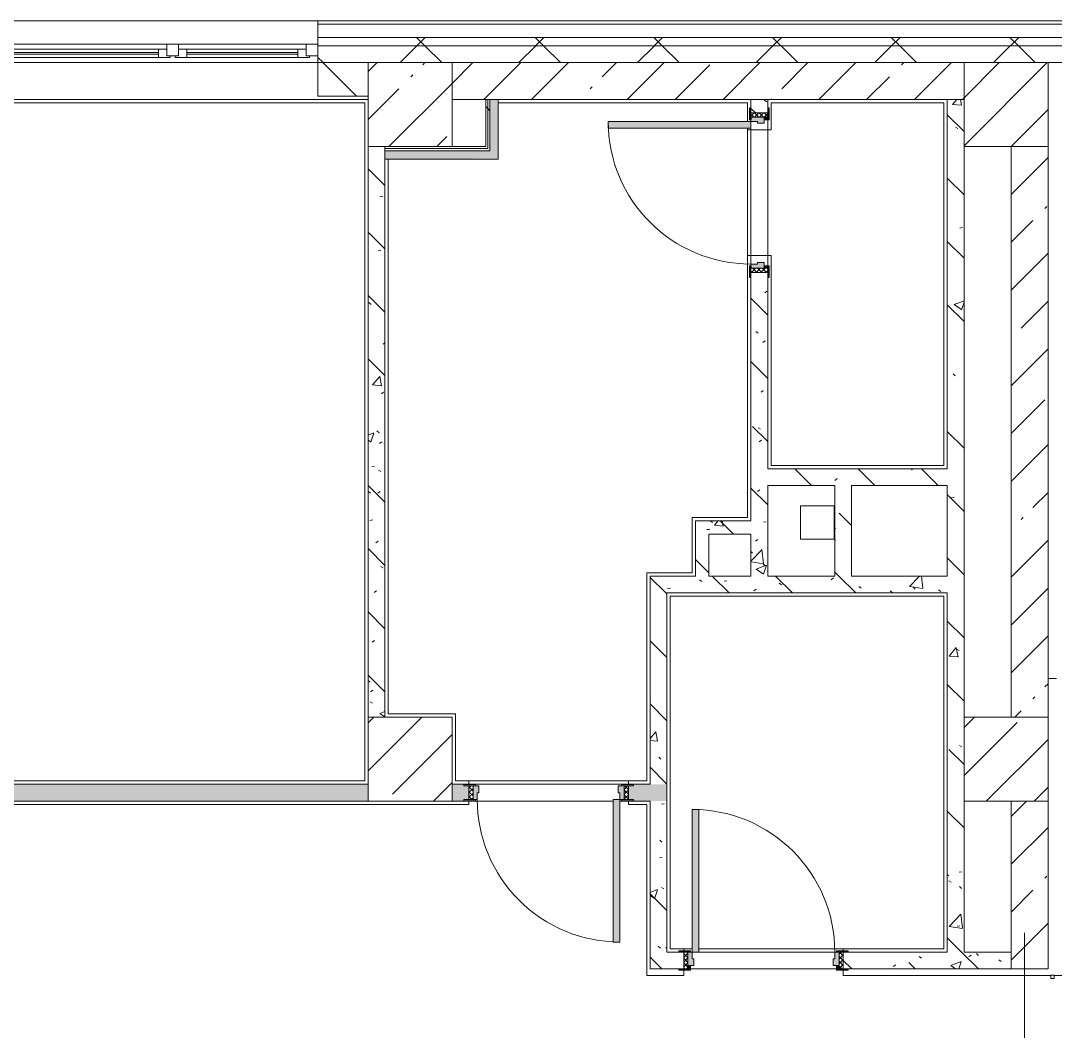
# Model space of a CAD drawing. Header units: millimetres. Extents: x -4196 to 190310, y -8553 to 29000.
# Drawn here: x 137926 to 144090, y 21328 to 27350 of the extents above; entities that cross this region are included whole.
import ezdxf

# ---------------------------------------------------------------- set-up
doc = ezdxf.new("R2010")
doc.units = ezdxf.units.MM
for name, color, linetype, lineweight, true_color in [('A-DOOR-1', 7, 'Continuous', 5, 0xaaaaaa), ('A-DOOR-2', 7, 'Continuous', 5, 0xe2e2e2), ('A-DOOR-FRAM-1', 7, 'Continuous', 5, 0xe2e2e2), ('A-DOOR-FRAM-2', 7, 'Continuous', 5, 0xaaaaaa), ('A-FLOR-1', 7, 'Continuous', 5, 0xaaaaaa), ('I-WALL-1', 7, 'Continuous', 5, 0xe7e7e7), ('I-WALL-5', 7, 'Continuous', 5, 0x787878)]:
    doc.layers.add(name, color=color, linetype=linetype, lineweight=lineweight, true_color=true_color)
for name, color, linetype, lineweight in [('A-GLAZ-1', 7, 'Continuous', 5), ('A-WALL', 7, 'Continuous', 9), ('A-WALL-4', 7, 'Continuous', 5), ('I-WALL-3', 7, 'Continuous', 5), ('S-COLS-2', 7, 'Continuous', 5), ('Оси', 7, 'Continuous', 9)]:
    doc.layers.add(name, color=color, linetype=linetype, lineweight=lineweight)
pattern_1 = [(45, (59346.5, 0), (-285.1231, 285.1231), []), (45, (59631.6, 0), (-285.1231, 285.1231), [504.031, -100.806, 16.764, -84.042])]
pattern_2 = [(135, (1826.41, 114.685), (-14.14214, -14.14214), []), (225, (1826.41, 114.685), (14.14214, -14.14214), [])]
pattern_3 = [(45, (-296.384, 114.685), (-14.1421, 14.1421), []), (135, (-296.384, 114.685), (-14.1421, -14.1421), [])]
pattern_4 = [(135, (59346.5, 0), (-377.1708, -377.1708), [533.4, -88.9, 17.78, -88.9]), (135, (59346.5, 376.94), (-377.1708, -377.1708), []), (50, (59346.5, 0), (637.6445, -55.7866), [66.675, -733.425]), (355, (59346.5, 0), (-123.3494, 668.699), [53.34, -586.74]), (100.451, (59399.6, -4.65), (514.299, 612.908), [56.665, -623.315]), (46.184, (59346.5, 177.8), (948.7764, -147.15), [100.012, -1100.137]), (96.636, (59425.6, 165.5), (830.909, 865.997), [84.998, -934.973]), (351.184, (59346.5, 177.8), (830.918, 865.988), [80.01, -880.11]), (21, (59435.4, 133.35), (530.6506, -357.9283), [66.675, -733.425]), (326, (59435.4, 133.35), (216.308, 644.6585), [53.34, -586.74]), (71.451, (59479.6, 103.5), (746.9596, 286.7243), [56.665, -623.315]), (37.5, (59346.5, 0), (10.81053, 295.9426), [16.764, -562.864, 16.764, -578.866, -588.962]), (37.5, (59346.5, 0), (10.81053, 295.9426), [-1175.258, 16.764, -572.198]), (7.5, (59346.5, 0), (233.8692, 350.6318), [16.764, -322.834, 16.764, -549.529, -224.472]), (7.5, (59346.5, 0), (233.8692, 350.6318), [-905.891, 16.764, -207.708]), (327.5, (59148.24, 0), (474.5678, -20.0513), [16.764, -205.486, 16.764, -676.656, -920.115]), (327.5, (59148.24, 0), (474.5678, -20.0513), [-915.67, 16.764, -903.351]), (317.5, (59059.34, 0), (518.4522, 88.9934), [16.764, -272.161, 16.764, -443.738, -653.415]), (317.5, (59059.34, 0), (518.4522, 88.9934), [-749.427, 16.764, -636.651])]
pattern_5 = [(45, (59346.5, 0), (-353.5534, 353.5534), []), (135, (59346.5, 0), (-353.5534, -353.5534), [])]
pattern_6 = [(45, (59346.5, 0), (-530.33, 530.33), []), (135, (59346.5, 0), (-530.33, -530.33), [])]

# ---------------------------------------------------------------- blocks, each defined once
blk = doc.blocks.new('BSC_Колонна _Прямоугольная - 500х500-23287078-1_6_1_птичка')
at = {"layer": 'S-COLS-2'}
h = blk.add_hatch(dxfattribs=at)
h.set_pattern_fill('FP_118', color=256, style=0, pattern_type=2)
h.set_pattern_definition([(45, (-84450, -22950), (-285.1231, 285.1231), []), (45, (-84164.88, -22950), (-285.1231, 285.1231), [504.031, -100.806, 16.764, -84.042])])
h.paths.add_polyline_path([(8.5, -250), (250, -250), (250, 250), (-250, 250), (-250, -250)])
for p, q in [((250, 250), (-250, 250)), ((-250, 250), (-250, -250)), ((250, -250), (250, 250)), ((-250, -250), (250, -250))]:
    blk.add_line(p, q, dxfattribs=at)
blk = doc.blocks.new('110_Дверь_СКБ_1Ст_Внутренняя1 - Д-9_ ДОО_Дв_950x2100h_Цеха_ ПУИ_ Помещение персонала_ Моечные_ Тамбур-18976848-1_6_1_птичка')
at = {"layer": 'A-DOOR-1'}
h = blk.add_hatch(dxfattribs=at)
h.set_pattern_fill('FP_134', color=256, style=0, pattern_type=2)
h.set_pattern_definition(pattern_2)
h.paths.add_polyline_path([(462.5, 40), (462.5, -40), (487.5, -40), (487.5, 40)])
at = {"layer": 'A-DOOR-2'}
h = blk.add_hatch(color=256, dxfattribs=at)
h.paths.add_polyline_path([(517.5, 48), (447.5, 48), (462.5, 40), (517.5, 41.1)])
h.paths.add_polyline_path([(-437.5, 48), (-492.5, 48), (-492.5, 40), (-437.5, 40), (-422.5, 48)])
h = blk.add_hatch(color=256, dxfattribs=at)
h.paths.add_polyline_path([(437.5, 40), (437.5, 0), (427.5, 0), (427.5, -40), (462.5, -40), (462.5, 40), (447.5, 40)])
h.paths.add_polyline_path([(-422.5, 40), (-437.5, 40), (-437.5, -40), (-402.5, -40), (-402.5, 0), (-412.5, 0), (-412.5, 40)])
h = blk.add_hatch(color=256, dxfattribs=at)
h.paths.add_polyline_path([(462.5, -40), (447.5, -48), (517.5, -48), (512.3, -40), (487.5, -40)])
h.paths.add_polyline_path([(-437.5, -40), (-492.5, -40), (-492.5, -48), (-422.5, -48)])
at = {"layer": 'A-DOOR-FRAM-1'}
blk.add_hatch(color=256, dxfattribs=at).paths.add_polyline_path([(-412.5, 890), (-412.5, 40), (-372.5, 40), (-372.5, 890)])
at = {"layer": 'A-DOOR-FRAM-2'}
h = blk.add_hatch(dxfattribs=at)
h.set_pattern_fill('FP_135', color=256, style=0, pattern_type=2)
h.set_pattern_definition(pattern_3)
h.paths.add_polyline_path([(-462.5, 40), (-462.5, -40), (-437.5, -40), (-437.5, 40)])
at = {"layer": 'A-DOOR-1'}
for p, q in [((-412.5, 890), (-412.5, 40)), ((-372.5, 890), (-412.5, 890)), ((-372.5, 40), (-372.5, 890)), ((-422.5, 48), (-492.5, 48)), ((-492.5, 48), (-492.5, 40)), ((-492.5, 40), (-437.5, 40)), ((-437.5, 40), (-422.5, 40)), ((-422.5, 40), (-422.5, 48)), ((-412.5, 40), (-372.5, 40)), ((517.5, 48), (447.5, 48)), ((447.5, 48), (447.5, 40)), ((447.5, 40), (462.5, 40)), ((462.5, 40), (517.5, 40)), ((517.5, 40), (517.5, 48)), ((-492.5, -40), (-492.5, -48)), ((-437.5, -40), (-492.5, -40)), ((-492.5, -48), (-422.5, -48)), ((-422.5, -40), (-437.5, -40)), ((-422.5, -48), (-422.5, -40)), ((462.5, -40), (447.5, -40)), ((447.5, -40), (447.5, -48)), ((447.5, -48), (517.5, -48)), ((517.5, -40), (462.5, -40)), ((517.5, -48), (517.5, -40))]:
    blk.add_line(p, q, dxfattribs=at)
blk.add_arc((-412.5, 40), 850, 360, 90, dxfattribs=at)
at = {"layer": 'A-DOOR-FRAM-2'}
for p, q in [((-437.5, 40), (-462.5, 40)), ((-462.5, 40), (-462.5, -40)), ((-412.5, 40), (-437.5, 40)), ((-437.5, 40), (-437.5, -40)), ((-437.5, -40), (-437.5, 40)), ((-412.5, 0), (-412.5, 40)), ((-402.5, 0), (-412.5, 0)), ((-402.5, -40), (-402.5, 0)), ((437.5, 0), (427.5, 0)), ((427.5, 0), (427.5, -40)), ((437.5, 40), (437.5, 0)), ((462.5, 40), (437.5, 40)), ((462.5, -40), (462.5, 40)), ((487.5, 40), (462.5, 40)), ((462.5, 40), (462.5, -40)), ((487.5, -40), (487.5, 40)), ((-462.5, -40), (-437.5, -40)), ((-437.5, -40), (-402.5, -40)), ((427.5, -40), (462.5, -40)), ((462.5, -40), (487.5, -40))]:
    blk.add_line(p, q, dxfattribs=at)
blk = doc.blocks.new('110_Дверь_СКБ_1Ст_Внутренняя1 - Д-7_п__950x2100h_Туалет-32105350-1_6_1_птичка')
at = {"layer": 'A-DOOR-1'}
h = blk.add_hatch(dxfattribs=at)
h.set_pattern_fill('FP_134', color=256, style=0, pattern_type=2)
h.set_pattern_definition(pattern_2)
h.paths.add_polyline_path([(487.5, -50), (487.5, 50), (462.5, 50), (463.3, -50)])
at = {"layer": 'A-DOOR-2'}
h = blk.add_hatch(color=256, dxfattribs=at)
h.paths.add_polyline_path([(437.5, -30), (462.5, -30), (462.5, 50), (437.5, 50), (437.5, 10), (427.5, 10), (427.5, -30)])
h.paths.add_polyline_path([(-437.5, -30), (-402.5, -30), (-402.5, 10), (-412.5, 10), (-412.5, 50), (-437.5, 50)])
at = {"layer": 'A-DOOR-FRAM-1'}
for points in [[(-372.5, 50), (-372.5, 900), (-412.5, 900), (-412.5, 50), (-393, 50)], [(-437.5, 50), (-422.5, 50), (-422.5, 58), (-492.5, 58), (-492.5, 50), (-462.5, 50)], [(517.5, 50), (517.5, 58), (447.5, 58), (447.5, 50), (492.2, 50)], [(-492.5, -58), (-422.5, -58), (-422.5, -50), (-492.5, -50)], [(-437.5, -50), (-422.5, -50), (-422.5, -30), (-437.5, -30)], [(462.5, -50), (462.5, -30), (447.5, -30), (447.5, -50)], [(468.2, -58), (517.5, -58), (517.5, -50), (447.5, -50), (447.5, -58)]]:
    blk.add_hatch(color=256, dxfattribs=at).paths.add_polyline_path(points)
at = {"layer": 'A-DOOR-FRAM-2'}
h = blk.add_hatch(dxfattribs=at)
h.set_pattern_fill('FP_135', color=256, style=0, pattern_type=2)
h.set_pattern_definition(pattern_3)
h.paths.add_polyline_path([(-437.5, -50), (-437.5, 50), (-462.5, 50), (-462.5, -50)])
at = {"layer": 'A-DOOR-1'}
for p, q in [((-412.5, 900), (-412.5, 50)), ((-372.5, 900), (-412.5, 900)), ((-372.5, 50), (-372.5, 900)), ((-412.5, 50), (-372.5, 50))]:
    blk.add_line(p, q, dxfattribs=at)
blk.add_arc((-412.5, 50), 850, 360, 90, dxfattribs=at)
at = {"layer": 'A-DOOR-FRAM-2'}
for p, q in [((-422.5, 58), (-492.5, 58)), ((-492.5, 58), (-492.5, 50)), ((-492.5, 50), (-422.5, 50)), ((-437.5, 50), (-462.5, 50)), ((-462.5, 50), (-462.5, -50)), ((-412.5, 50), (-437.5, 50)), ((-437.5, 50), (-437.5, -30)), ((-437.5, -50), (-437.5, 50)), ((-422.5, 50), (-437.5, 50)), ((-437.5, 50), (-437.5, 49)), ((-437.5, 49), (-422.5, 49)), ((-422.5, 50), (-422.5, 58)), ((-422.5, 49), (-422.5, 50)), ((-412.5, 10), (-412.5, 50)), ((-402.5, 10), (-412.5, 10)), ((-402.5, -30), (-402.5, 10)), ((437.5, 10), (427.5, 10)), ((427.5, 10), (427.5, -30)), ((437.5, 50), (437.5, 10)), ((462.5, 50), (437.5, 50)), ((517.5, 58), (447.5, 58)), ((447.5, 58), (447.5, 50)), ((462.5, 50), (447.5, 50)), ((447.5, 50), (447.5, 49)), ((447.5, 50), (517.5, 50)), ((447.5, 49), (462.5, 49)), ((462.5, -30), (462.5, 50)), ((487.5, 50), (462.5, 50)), ((462.5, 50), (462.5, -50)), ((462.5, 49), (462.5, 50)), ((487.5, -50), (487.5, 50)), ((517.5, 50), (517.5, 58)), ((-422.5, -50), (-492.5, -50)), ((-492.5, -50), (-492.5, -58)), ((-492.5, -58), (-422.5, -58)), ((-462.5, -50), (-437.5, -50)), ((-437.5, -30), (-402.5, -30)), ((-422.5, -30), (-437.5, -30)), ((-437.5, -30), (-437.5, -50)), ((-437.5, -50), (-422.5, -50)), ((-422.5, -50), (-422.5, -30)), ((-422.5, -58), (-422.5, -50)), ((427.5, -30), (462.5, -30)), ((462.5, -30), (447.5, -30)), ((447.5, -30), (447.5, -50)), ((447.5, -50), (462.5, -50)), ((517.5, -50), (447.5, -50)), ((447.5, -50), (447.5, -58)), ((447.5, -58), (517.5, -58)), ((462.5, -50), (462.5, -30)), ((462.5, -50), (487.5, -50)), ((517.5, -58), (517.5, -50))]:
    blk.add_line(p, q, dxfattribs=at)
blk = doc.blocks.new('110_Дверь_СКБ_1Ст_Внутренняя1 - Д-7_л__950x2100h_Туалет-32089464-1_6_1_птичка')
at = {"layer": 'A-DOOR-1'}
h = blk.add_hatch(dxfattribs=at)
h.set_pattern_fill('FP_134', color=256, style=0, pattern_type=2)
h.set_pattern_definition(pattern_2)
h.paths.add_polyline_path([(462.5, -50), (487.5, -50), (487.5, 50), (462.5, 50)])
at = {"layer": 'A-DOOR-2'}
h = blk.add_hatch(color=256, dxfattribs=at)
h.paths.add_polyline_path([(-437.5, -30), (-402.5, -30), (-402.5, 10), (-412.5, 10), (-412.5, 50), (-437.5, 50)])
h.paths.add_polyline_path([(427.5, 10), (427.5, -30), (462.5, -30), (462.5, 50), (437.5, 50), (437.5, 10)])
at = {"layer": 'A-DOOR-FRAM-1'}
for points in [[(397.5, 50), (437.5, 50), (437.5, 900), (397.5, 900), (397.5, 70)], [(-492.5, 50), (-422.5, 50), (-422.5, 58), (-492.5, 58)], [(447.5, 50), (517.5, 50), (517.5, 58), (447.5, 58)], [(-492.5, -58), (-422.5, -58), (-422.5, -50), (-492.5, -50)], [(-437.5, -50), (-422.5, -50), (-422.5, -30), (-437.5, -30)], [(447.5, -50), (462.5, -50), (462.5, -30), (447.5, -30)], [(447.5, -58), (517.5, -58), (517.5, -50), (447.5, -50)]]:
    blk.add_hatch(color=256, dxfattribs=at).paths.add_polyline_path(points)
at = {"layer": 'A-DOOR-FRAM-2'}
h = blk.add_hatch(dxfattribs=at)
h.set_pattern_fill('FP_135', color=256, style=0, pattern_type=2)
h.set_pattern_definition(pattern_3)
h.paths.add_polyline_path([(-462.5, -50), (-437.5, -50), (-437.5, 50), (-462.5, 50)])
at = {"layer": 'A-DOOR-1'}
for p, q in [((437.5, 900), (397.5, 900)), ((397.5, 900), (397.5, 50)), ((437.5, 50), (437.5, 900)), ((397.5, 50), (437.5, 50))]:
    blk.add_line(p, q, dxfattribs=at)
blk.add_arc((437.5, 50), 850, 90, 180, dxfattribs=at)
at = {"layer": 'A-DOOR-FRAM-2'}
for p, q in [((-422.5, 58), (-492.5, 58)), ((-492.5, 58), (-492.5, 50)), ((-492.5, 50), (-422.5, 50)), ((-437.5, 50), (-462.5, 50)), ((-462.5, 50), (-462.5, -50)), ((-412.5, 50), (-437.5, 50)), ((-437.5, 50), (-437.5, -30)), ((-437.5, -50), (-437.5, 50)), ((-422.5, 50), (-437.5, 50)), ((-437.5, 50), (-437.5, 49)), ((-437.5, 49), (-422.5, 49)), ((-422.5, 50), (-422.5, 58)), ((-422.5, 49), (-422.5, 50)), ((-412.5, 10), (-412.5, 50)), ((-402.5, 10), (-412.5, 10)), ((-402.5, -30), (-402.5, 10)), ((437.5, 10), (427.5, 10)), ((427.5, 10), (427.5, -30)), ((437.5, 50), (437.5, 10)), ((462.5, 50), (437.5, 50)), ((517.5, 58), (447.5, 58)), ((447.5, 58), (447.5, 50)), ((462.5, 50), (447.5, 50)), ((447.5, 50), (447.5, 49)), ((447.5, 50), (517.5, 50)), ((447.5, 49), (462.5, 49)), ((462.5, -30), (462.5, 50)), ((487.5, 50), (462.5, 50)), ((462.5, 50), (462.5, -50)), ((462.5, 49), (462.5, 50)), ((487.5, -50), (487.5, 50)), ((517.5, 50), (517.5, 58)), ((-422.5, -50), (-492.5, -50)), ((-492.5, -50), (-492.5, -58)), ((-492.5, -58), (-422.5, -58)), ((-462.5, -50), (-437.5, -50)), ((-437.5, -30), (-402.5, -30)), ((-422.5, -30), (-437.5, -30)), ((-437.5, -30), (-437.5, -50)), ((-437.5, -50), (-422.5, -50)), ((-422.5, -50), (-422.5, -30)), ((-422.5, -58), (-422.5, -50)), ((427.5, -30), (462.5, -30)), ((462.5, -30), (447.5, -30)), ((447.5, -30), (447.5, -50)), ((447.5, -50), (462.5, -50)), ((517.5, -50), (447.5, -50)), ((447.5, -50), (447.5, -58)), ((447.5, -58), (517.5, -58)), ((462.5, -50), (462.5, -30)), ((462.5, -50), (487.5, -50)), ((517.5, -58), (517.5, -50))]:
    blk.add_line(p, q, dxfattribs=at)
blk = doc.blocks.new('120_Окно_СКБ_2Ст - 120_Окно_СКБ_2Ст 3100х2500 _мал_створка слева_ 2-19089248-1_6_1_птичка')
at = {"layer": 'A-GLAZ-1'}
for p, q in [((-1550, -75), (-1550, -5)), ((-1550, -5), (-1480, -5)), ((1550, -5), (-1550, -5)), ((-1480, -5), (-1480, -75)), ((650, -35), (-1480, -35)), ((-1480, -35), (-1480, -75)), ((-1430, -85), (-1430, -35)), ((-1430, -55), (600, -55)), ((600, -85), (600, -35)), ((650, -75), (650, -5)), ((650, -5), (720, -5)), ((650, -75), (650, -35)), ((720, -5), (720, -75)), ((1480, -35), (720, -35)), ((720, -35), (720, -75)), ((770, -85), (770, -35)), ((770, -55), (1430, -55)), ((1430, -85), (1430, -35)), ((1480, -75), (1480, -5)), ((1480, -5), (1550, -5)), ((1480, -75), (1480, -35)), ((1550, -5), (1550, -75)), ((-1480, -75), (-1550, -75)), ((-1550, -75), (-1500, -75)), ((-1480, -75), (-1500, -75)), ((-1500, -75), (-1500, -85)), ((-1500, -85), (670, -85)), ((670, -85), (-1500, -85)), ((600, -65), (-1430, -65)), ((720, -75), (650, -75)), ((670, -75), (650, -75)), ((670, -75), (700, -75)), ((670, -85), (670, -75)), ((720, -75), (700, -75)), ((700, -75), (700, -85)), ((700, -85), (1500, -85)), ((1500, -85), (700, -85)), ((1430, -65), (770, -65)), ((1550, -75), (1480, -75)), ((1500, -75), (1480, -75)), ((1500, -75), (1550, -75)), ((1500, -85), (1500, -75))]:
    blk.add_line(p, q, dxfattribs=at)
blk = doc.blocks.new('BSC_Колонна _Прямоугольная - 500х500-V147-1_6_1_птичка')
at = {"layer": 'S-COLS-2'}
h = blk.add_hatch(dxfattribs=at)
h.set_pattern_fill('FP_189', color=256, style=0, pattern_type=2)
h.set_pattern_definition([(45, (-80900, -22950), (-285.1231, 285.1231), []), (45, (-80614.88, -22950), (-285.1231, 285.1231), [504.031, -100.806, 16.764, -84.042])])
h.paths.add_polyline_path([(202.8, -250), (250, -250), (250, 250), (-250, 250), (-250, -250), (-26, -250)])
for p, q in [((250, 250), (-250, 250)), ((-250, 250), (-250, -250)), ((250, -250), (250, 250)), ((-250, -250), (250, -250))]:
    blk.add_line(p, q, dxfattribs=at)

msp = doc.modelspace()

# ---------------------------------------------------------------- hatches: boundary and pattern name
at = {"layer": 'A-WALL-4'}
h = msp.add_hatch(dxfattribs=at)
h.set_pattern_fill('FP_116', color=256, style=0, pattern_type=2)
h.set_pattern_definition(pattern_5)
h.paths.add_polyline_path([(142771.6, 27200), (144316.5, 27200), (144316.5, 27250), (139696.5, 27250), (139696.5, 27200), (142571.6, 27200)])
h.paths.add_polyline_path([(130156.5, 27200), (130156.5, 27250), (127556.5, 27250), (127556.5, 27200), (129656.5, 27200)])
h.paths.add_polyline_path([(126106.5, 27200), (126456.5, 27200), (126456.5, 27250), (125506.5, 27250), (125506.5, 27200)])
h.paths.add_polyline_path([(132256.5, 27200), (133596.5, 27200), (133596.5, 27250), (132256.5, 27250), (132256.5, 27210)])
h.paths.add_polyline_path([(136596.5, 27200), (136596.5, 27250), (135696.5, 27250), (135696.5, 27200), (136096.5, 27200)])
h.paths.add_polyline_path([(117051.5, 27200), (117051.5, 27250), (116206.5, 27250), (116206.5, 27200)])
h.paths.add_polyline_path([(119638.6, 27200), (120406.5, 27200), (120406.5, 27250), (119351.5, 27250), (119351.5, 27200)])
h.paths.add_polyline_path([(113206.5, 27200), (114106.5, 27200), (114106.5, 27250), (113206.5, 27250), (113206.5, 27210)])
h.paths.add_polyline_path([(108106.5, 27200), (108106.5, 27250), (107006.5, 27250), (107006.5, 27200), (107506.5, 27200)])
h.paths.add_polyline_path([(111106.5, 27200), (111106.5, 27250), (110206.5, 27250), (110206.5, 27200)])
h.paths.add_polyline_path([(103906.5, 27200), (103906.5, 27250), (101506.5, 27250), (101506.5, 27200), (102908, 27200)])
h = msp.add_hatch(dxfattribs=at)
h.set_pattern_fill('FP_116', color=256, style=0, pattern_type=2)
h.set_pattern_definition(pattern_5)
h.paths.add_polyline_path([(102106.5, 27100), (103906.5, 27100), (103906.5, 27200), (101506.5, 27200), (101506.5, 27100)])
h.paths.add_polyline_path([(120106.5, 27100), (120406.5, 27100), (120406.5, 27200), (119351.5, 27200), (119351.5, 27100), (119638.6, 27100)])
h.paths.add_polyline_path([(143446.5, 27100), (144316.5, 27100), (144311.9, 27200), (139696.5, 27198.1), (139696.5, 27100), (142771.6, 27100)])
h.paths.add_polyline_path([(110746.5, 27100), (111106.5, 27100), (111106.5, 27200), (110206.5, 27200), (110206.5, 27100)])
h.paths.add_polyline_path([(113206.5, 27100), (114106.5, 27100), (114106.5, 27200), (113206.5, 27200), (113206.5, 27140)])
h.paths.add_polyline_path([(107206.5, 27100), (108106.5, 27100), (108106.5, 27200), (107006.5, 27200), (107006.5, 27100)])
h.paths.add_polyline_path([(126456.5, 27100), (126456.5, 27102), (126424.5, 27102), (126424.5, 27110), (126456.5, 27110), (126456.5, 27200), (125506.5, 27200), (125506.5, 27100), (126424.5, 27100)])
h.paths.add_polyline_path([(117051.5, 27100), (117051.5, 27200), (116206.5, 27200), (116206.5, 27100), (116696.5, 27100)])
h.paths.add_polyline_path([(136096.5, 27100), (136596.5, 27100), (136596.5, 27200), (135696.5, 27200), (135696.5, 27100)])
h.paths.add_polyline_path([(127588.5, 27100), (130156.5, 27100), (130156.5, 27200), (127556.5, 27200), (127556.5, 27110), (127588.5, 27110), (127588.5, 27102), (127556.5, 27100)])
h.paths.add_polyline_path([(132886.5, 27100), (133596.5, 27100), (133596.5, 27200), (132256.5, 27200), (132256.5, 27100)])
h = msp.add_hatch(dxfattribs=at)
h.set_pattern_fill('FP_98', color=256, style=0, pattern_type=2)
h.set_pattern_definition([(135, (59346.5, 0), (-176.7767, -176.7767), [])])
h.paths.add_polyline_path([(116696.5, 26900), (117051.5, 26900), (117051.5, 27100), (116206.5, 27100), (116206.5, 26900)])
h.paths.add_polyline_path([(102106.5, 26900), (103906.5, 26900), (103906.5, 27100), (102106.5, 27100), (102106.5, 27061.4)])
h.paths.add_polyline_path([(110343.8, 26900), (111106.5, 26900), (111106.5, 27100), (110206.5, 27100), (110206.5, 26900)])
h.paths.add_polyline_path([(113206.5, 26900), (113506.5, 26900), (113506.5, 27100), (113206.5, 27100), (113206.5, 26969.4)])
h.paths.add_polyline_path([(139996.5, 26900), (139996.5, 27100), (139696.5, 27100), (139696.5, 26900)])
h.paths.add_polyline_path([(120106.5, 26900), (120406.5, 26900), (120406.5, 27100), (120106.5, 27100), (120106.5, 26953.9)])
h.paths.add_polyline_path([(136096.5, 26900), (136096.5, 27100), (135696.5, 27100), (135696.5, 26900), (135774.7, 26900)])
h.paths.add_polyline_path([(126406.5, 26900), (126406.5, 27100), (126106.5, 27100), (126106.5, 26900)])
h.paths.add_polyline_path([(119351.5, 26900), (119506.5, 26900), (119506.5, 27100), (119351.5, 27100), (119351.5, 26936.5)])
h.paths.add_polyline_path([(127552.5, 26900), (129656.5, 26900), (129656.5, 27100), (127552.5, 27100), (127552.5, 27091.3)])
h.paths.add_polyline_path([(133596.5, 26900), (133596.5, 27100), (133386.5, 27100), (133386.5, 26900)])
h.paths.add_polyline_path([(132886.5, 26900), (132886.5, 27100), (132256.5, 27100), (132256.5, 26900)])
h.paths.add_polyline_path([(107006.5, 26900), (107506.5, 26900), (107506.5, 27100), (107006.5, 27100), (107006.5, 27079.6)])
at = {"layer": 'I-WALL-1'}
for points in [[(140721.5, 26575), (140771.5, 26575), (140766.5, 26880), (140721.5, 26880), (140721.5, 26587.5)], [(140116.5, 26525), (140771.5, 26530), (140766.5, 26575), (140096.5, 26575), (140096.5, 26525)]]:
    msp.add_hatch(color=256, dxfattribs=at).paths.add_polyline_path(points)
at = {"layer": 'I-WALL-3'}
h = msp.add_hatch(dxfattribs=at)
h.set_pattern_fill('FP_97', color=256, style=0, pattern_type=2)
h.set_pattern_definition(pattern_1)
h.paths.add_polyline_path([(142376.5, 26880), (143546.5, 26880), (143546.5, 27100), (140496.5, 27100), (140496.5, 26880), (142276.5, 26880)])
h = msp.add_hatch(dxfattribs=at)
h.set_pattern_fill('FP_208', color=256, style=0, pattern_type=2)
h.set_pattern_definition(pattern_6)
h.paths.add_polyline_path([(140709, 26600), (140709, 26880), (140696.5, 26880), (140696.5, 26600)])
h = msp.add_hatch(dxfattribs=at)
h.set_pattern_fill('FP_208', color=256, style=0, pattern_type=2)
h.set_pattern_definition(pattern_6)
h.paths.add_polyline_path([(140709, 26587.5), (140721.5, 26587.5), (140721.5, 26880), (140709, 26880), (140709, 26600)])
h = msp.add_hatch(dxfattribs=at)
h.set_pattern_fill('FP_97', color=256, style=0, pattern_type=2)
h.set_pattern_definition(pattern_1)
h.paths.add_polyline_path([(143826.5, 23200), (144046.5, 23200), (144046.5, 26600), (143826.5, 26600), (143826.5, 23430)])
h = msp.add_hatch(dxfattribs=at)
h.set_pattern_fill('FP_97', color=256, style=0, pattern_type=2)
h.set_pattern_definition(pattern_1)
h.paths.add_polyline_path([(143826.5, 21700), (144046.5, 21700), (144046.5, 22700), (143826.5, 22700), (143826.5, 21800)])
at = {"layer": 'I-WALL-5'}
h = msp.add_hatch(dxfattribs=at)
h.set_pattern_fill('FP_127', color=256, style=0, pattern_type=2)
h.set_pattern_definition(pattern_4)
h.paths.add_polyline_path([(142276.5, 23940), (142376.5, 23940), (142376.5, 25850), (142276.5, 25850), (142276.5, 24040)])
h.paths.add_polyline_path([(142276.5, 26800), (142376.5, 26800), (142376.5, 26880), (142276.5, 26880), (142276.5, 26830)])
h = msp.add_hatch(dxfattribs=at)
h.set_pattern_fill('FP_127', color=256, style=0, pattern_type=2)
h.set_pattern_definition(pattern_4)
h.paths.add_polyline_path([(143546.5, 21800), (143546.5, 26880), (143446.5, 26880), (143446.5, 21800)])
h = msp.add_hatch(dxfattribs=at)
h.set_pattern_fill('FP_127', color=256, style=0, pattern_type=2)
h.set_pattern_definition(pattern_4)
h.paths.add_polyline_path([(139996.5, 23200), (140096.5, 23200), (140096.5, 26600), (139996.5, 26600), (139996.5, 24625.5)])
h = msp.add_hatch(dxfattribs=at)
h.set_pattern_fill('FP_127', color=256, style=0, pattern_type=2)
h.set_pattern_definition(pattern_4)
h.paths.add_polyline_path([(142771.6, 24580), (143446.5, 24580), (143446.5, 24680), (142376.5, 24680), (142376.5, 24580), (142738, 24580)])
h = msp.add_hatch(dxfattribs=at)
h.set_pattern_fill('FP_127', color=256, style=0, pattern_type=2)
h.set_pattern_definition(pattern_4)
h.paths.add_polyline_path([(142876.5, 24040), (142875.5, 24580), (142776.5, 24580), (142776.5, 24040), (142875.5, 24040)])
h = msp.add_hatch(dxfattribs=at)
h.set_pattern_fill('FP_127', color=256, style=0, pattern_type=2)
h.set_pattern_definition(pattern_4)
h.paths.add_polyline_path([(141946.5, 24040), (142026.5, 24040), (142026.5, 24370), (141946.5, 24370), (141946.5, 24040.1)])
h = msp.add_hatch(dxfattribs=at)
h.set_pattern_fill('FP_127', color=256, style=0, pattern_type=2)
h.set_pattern_definition(pattern_4)
h.paths.add_polyline_path([(142256.5, 24290), (142276.5, 24290), (142276.5, 24370), (142026.5, 24370), (142026.5, 24290)])
h = msp.add_hatch(dxfattribs=at)
h.set_pattern_fill('FP_127', color=256, style=0, pattern_type=2)
h.set_pattern_definition(pattern_4)
h.paths.add_polyline_path([(141796.5, 23940), (142276.5, 23940), (142272.3, 24040), (141676.5, 24040), (141676.5, 23940), (141776.5, 23940)])
h = msp.add_hatch(dxfattribs=at)
h.set_pattern_fill('FP_127', color=256, style=0, pattern_type=2)
h.set_pattern_definition(pattern_4)
h.paths.add_polyline_path([(143178.3, 23940), (143446.5, 23940), (143446.5, 24040), (142376.5, 24040), (142376.5, 23940), (143055.4, 23940)])
h = msp.add_hatch(dxfattribs=at)
h.set_pattern_fill('FP_127', color=256, style=0, pattern_type=2)
h.set_pattern_definition(pattern_4)
h.paths.add_polyline_path([(141776.5, 22800), (141776.5, 23940), (141676.5, 23940), (141676.5, 22800)])
h = msp.add_hatch(dxfattribs=at)
h.set_pattern_fill('FP_127', color=256, style=0, pattern_type=2)
h.set_pattern_definition(pattern_4)
h.paths.add_polyline_path([(136596.5, 22700), (136696.5, 22700), (136696.5, 22800), (136596.5, 22800), (136596.5, 22709.1)])
h.paths.add_polyline_path([(135515.3, 22700), (136096.5, 22700), (136096.5, 22800), (135091.3, 22800), (135091.3, 22700), (135476.5, 22700)])
h.paths.add_polyline_path([(138046.3, 22700), (139996.5, 22700), (139996.5, 22800), (137796.5, 22800), (137796.5, 22700), (137826.5, 22700)])
h.paths.add_polyline_path([(141546.5, 22700), (141776.5, 22700), (141776.5, 22800), (141576.5, 22798), (141576.5, 22790), (141546.5, 22790), (141546.5, 22710), (141576.5, 22710), (141576.5, 22702), (141546.5, 22702)])
h.paths.add_polyline_path([(140575.7, 22700), (140566.5, 22702), (140566.5, 22710), (140596.5, 22710), (140596.5, 22790), (140566.5, 22790), (140566.5, 22798), (140496.5, 22796.4), (140496.5, 22700), (140566.5, 22700)])
h.paths.add_polyline_path([(129586.5, 22700), (129656.5, 22704), (129656.5, 22800), (129556.5, 22800), (129556.5, 22700)])
h.paths.add_polyline_path([(128456.5, 22700), (128456.5, 22800), (127656.5, 22800), (127656.5, 22700), (128431.5, 22700)])
h.paths.add_polyline_path([(133386.5, 22700), (133991.3, 22700), (133991.3, 22800), (133386.5, 22800), (133386.5, 22730.9)])
h.paths.add_polyline_path([(132016.5, 22700), (132886.5, 22700), (132886.5, 22800), (130156.5, 22800), (130156.5, 22700), (130792.3, 22700)])
h = msp.add_hatch(dxfattribs=at)
h.set_pattern_fill('FP_127', color=256, style=0, pattern_type=2)
h.set_pattern_definition(pattern_4)
h.paths.add_polyline_path([(141676.5, 21800), (141776.5, 21800), (141776.5, 22700), (141676.5, 22700), (141676.5, 22482.3)])
h = msp.add_hatch(dxfattribs=at)
h.set_pattern_fill('FP_127', color=256, style=0, pattern_type=2)
h.set_pattern_definition(pattern_4)
h.paths.add_polyline_path([(143805, 21700), (143826.5, 21700), (143826.5, 21800), (142826.5, 21800), (142827.8, 21700), (143726.5, 21700)])
h.paths.add_polyline_path([(141676.5, 21700), (141876.5, 21700), (141876.5, 21800), (141676.5, 21800)])
at = {"layer": 'S-COLS-2'}
h = msp.add_hatch(dxfattribs=at)
h.set_pattern_fill('FP_97', color=256, style=0, pattern_type=2)
h.set_pattern_definition(pattern_1)
h.paths.add_polyline_path([(140087.1, 26600), (140496.5, 26600), (140496.5, 27100), (139996.5, 27100), (139996.5, 26600)])
h = msp.add_hatch(dxfattribs=at)
h.set_pattern_fill('FP_97', color=256, style=0, pattern_type=2)
h.set_pattern_definition(pattern_1)
h.paths.add_polyline_path([(143805, 26600), (144046.5, 26600), (144046.5, 27100), (143546.5, 27100), (143546.5, 26600), (143767.2, 26600)])

# ---------------------------------------------------------------- linework, layer by layer
at = {"layer": 'A-FLOR-1'}
for p, q in [((139976.5, 26860), (136616.5, 26860)), ((139976.5, 22820), (139976.5, 26860)), ((142256.5, 26860), (140771.5, 26860)), ((142256.5, 26750), (142256.5, 26860)), ((143426.5, 26860), (142396.5, 26860)), ((142396.5, 26860), (142396.5, 26700)), ((143426.5, 24700), (143426.5, 26860)), ((142256.5, 24390), (142256.5, 26710)), ((142396.5, 26700), (142256.5, 26700)), ((140116.5, 26525), (140116.5, 23220)), ((142256.5, 25950), (142396.5, 25950)), ((142396.5, 25950), (142396.5, 24700)), ((142396.5, 24700), (143426.5, 24700)), ((142571.6, 24459.9), (142771.6, 24459.9)), ((142571.6, 24259.9), (142571.6, 24459.9)), ((142771.6, 24459.9), (142771.6, 24259.9)), ((141926.5, 24060), (141926.5, 24390)), ((141926.5, 24390), (142256.5, 24390)), ((142771.6, 24259.9), (142571.6, 24259.9)), ((141656.5, 22820), (141656.5, 24060)), ((141656.5, 24060), (141926.5, 24060)), ((143426.5, 23920), (141796.5, 23920)), ((141796.5, 23920), (141796.5, 21820)), ((143426.5, 21820), (143426.5, 23920)), ((144096.5, 23430), (144046.5, 23430)), ((140116.5, 23220), (140516.5, 23220)), ((140516.5, 23220), (140516.5, 22820)), ((136786.5, 22820), (139976.5, 22820)), ((140516.5, 22820), (141656.5, 22820)), ((140596.5, 22820), (140596.5, 22800)), ((141546.5, 22800), (141546.5, 22820)), ((140596.5, 22700), (140596.5, 22680)), ((141546.5, 22680), (141546.5, 22700)), ((140596.5, 22680), (137796.5, 22680)), ((141656.5, 22680), (141546.5, 22680)), ((141656.5, 21660), (141656.5, 22680)), ((141796.5, 21820), (141926.5, 21820)), ((141876.5, 21820), (141876.5, 21808)), ((141966.5, 21820), (143426.5, 21820)), ((142826.5, 21808), (142826.5, 21820)), ((141876.5, 21660), (141656.5, 21660)), ((141876.5, 21692), (141876.5, 21660)), ((142826.5, 21660), (142826.5, 21692)), ((144062.5, 21660), (142826.5, 21660)), ((144781.2, 21660), (144082.5, 21660))]:
    msp.add_line(p, q, dxfattribs=at)
at = {"layer": 'A-WALL'}
for p, q in [((144469.5, 27330), (139696.5, 27330)), ((144316.5, 27250), (139696.5, 27250)), ((144316.5, 27200), (139696.5, 27200)), ((139996.5, 27100), (139696.5, 27100)), ((139696.5, 27100), (139996.5, 27100)), ((140771.5, 26880), (140696.5, 26880)), ((140709, 26880), (140709, 26587.5)), ((140721.5, 26880), (140721.5, 26575)), ((142376.5, 26880), (142276.5, 26880)), ((143446.5, 26880), (143546.5, 26880)), ((140709, 26587.5), (140096.5, 26587.5)), ((140721.5, 26575), (140096.5, 26575)), ((143826.5, 21800), (143826.5, 21700))]:
    msp.add_line(p, q, dxfattribs=at)
at = {"layer": 'A-WALL-4'}
for p, q in [((144316.5, 27350), (135696.5, 27350)), ((139696.5, 27350), (139696.5, 27100)), ((139696.5, 27100), (136096.5, 27100)), ((139696.5, 27100), (139696.5, 26900)), ((139996.5, 26900), (139996.5, 27100)), ((139996.5, 27100), (144316.5, 27100)), ((139696.5, 26900), (139996.5, 26900)), ((144082.5, 21662), (144062.5, 21662)), ((144062.5, 21662), (144062.5, 21642)), ((144062.5, 21642), (144082.5, 21642)), ((144082.5, 21642), (144082.5, 21662))]:
    msp.add_line(p, q, dxfattribs=at)
at = {"layer": 'I-WALL-3'}
for p, q in [((136596.5, 27100), (139696.5, 27100)), ((143546.5, 27100), (140496.5, 27100)), ((140496.5, 27100), (140496.5, 26880)), ((143546.5, 23200), (143546.5, 27100)), ((139996.5, 26880), (136596.5, 26880)), ((140496.5, 26880), (140696.5, 26880)), ((140696.5, 26880), (140696.5, 26600)), ((140771.5, 26880), (142276.5, 26880)), ((140771.5, 26525), (140771.5, 26880)), ((142276.5, 26880), (142276.5, 26830)), ((142376.5, 26830), (142376.5, 26880)), ((142376.5, 26880), (143446.5, 26880)), ((143446.5, 26880), (143446.5, 24680)), ((142376.5, 26760), (142376.5, 25890)), ((142276.5, 25900), (142276.5, 26710)), ((139996.5, 26600), (139996.5, 23200)), ((140696.5, 26600), (139996.5, 26600)), ((140096.5, 26600), (140096.5, 23200)), ((143826.5, 26600), (143826.5, 23200)), ((144046.5, 26600), (143826.5, 26600)), ((144046.5, 23200), (144046.5, 26600)), ((140096.5, 26525), (140771.5, 26525)), ((142276.5, 25820), (142276.5, 24370)), ((142376.5, 24680), (142376.5, 25820)), ((143446.5, 24680), (142376.5, 24680)), ((142376.5, 24040), (142376.5, 24580)), ((142376.5, 24580), (142776.5, 24580)), ((142776.5, 24580), (142776.5, 24040)), ((142876.5, 24580), (143446.5, 24580)), ((142876.5, 24040), (142876.5, 24580)), ((143446.5, 24580), (143446.5, 24040)), ((142276.5, 24370), (141946.5, 24370)), ((141946.5, 24370), (141946.5, 24040)), ((142026.5, 24290), (142276.5, 24290)), ((142026.5, 24040), (142026.5, 24290)), ((142276.5, 24290), (142276.5, 24040)), ((141946.5, 24040), (141676.5, 24040)), ((141676.5, 24040), (141676.5, 22800)), ((142276.5, 24040), (142026.5, 24040)), ((142776.5, 24040), (142376.5, 24040)), ((143446.5, 24040), (142876.5, 24040)), ((141776.5, 23940), (143446.5, 23940)), ((141776.5, 22800), (141776.5, 23940)), ((143446.5, 23940), (143446.5, 21800)), ((139996.5, 22800), (137826.5, 22800)), ((140496.5, 22800), (141676.5, 22800)), ((141776.5, 21800), (141776.5, 22800)), ((137826.5, 22700), (139996.5, 22700)), ((141456.5, 22700), (140496.5, 22700)), ((141496.5, 22700), (141676.5, 22700)), ((141676.5, 22700), (141676.5, 21700)), ((143546.5, 21800), (143546.5, 22700)), ((143826.5, 22700), (143826.5, 21800)), ((144046.5, 21700), (144046.5, 22700)), ((141846.5, 21800), (141776.5, 21800)), ((141966.5, 21800), (142776.5, 21800)), ((143446.5, 21800), (142856.5, 21800)), ((143826.5, 21800), (143546.5, 21800)), ((141676.5, 21700), (141846.5, 21700)), ((142786.5, 21700), (141916.5, 21700)), ((142856.5, 21700), (144046.5, 21700))]:
    msp.add_line(p, q, dxfattribs=at)
at = {"layer": 'S-COLS-2'}
for p, q in [((140496.5, 27100), (139996.5, 27100)), ((139996.5, 27100), (139996.5, 26600)), ((140496.5, 26600), (140496.5, 27100)), ((144046.5, 27100), (143546.5, 27100)), ((143546.5, 27100), (143546.5, 26600)), ((144046.5, 26600), (144046.5, 27100)), ((139996.5, 26600), (140496.5, 26600)), ((143546.5, 26600), (144046.5, 26600))]:
    msp.add_line(p, q, dxfattribs=at)
at = {"layer": 'Оси'}
msp.add_line((143906.5, 10029.8), (143906.5, 21915.1), dxfattribs=at)

# ---------------------------------------------------------------- block references
at = {"layer": 'A-DOOR-1'}
for name, p, rotation in [('110_Дверь_СКБ_1Ст_Внутренняя1 - Д-7_л__950x2100h_Туалет-32089464-1_6_1_птичка', (142326.5, 26312.5), 90), ('110_Дверь_СКБ_1Ст_Внутренняя1 - Д-9_ ДОО_Дв_950x2100h_Цеха_ ПУИ_ Помещение персонала_ Моечные_ Тамбур-18976848-1_6_1_птичка', (141084, 22750), 180)]:
    msp.add_blockref(name, p, dxfattribs=dict(at, rotation=rotation))
msp.add_blockref('110_Дверь_СКБ_1Ст_Внутренняя1 - Д-7_п__950x2100h_Туалет-32105350-1_6_1_птичка', (142339, 21750), dxfattribs=at)
at = {"layer": 'A-GLAZ-1'}
msp.add_blockref('120_Окно_СКБ_2Ст - 120_Окно_СКБ_2Ст 3100х2500 _мал_створка слева_ 2-19089248-1_6_1_птичка', (138146.5, 27215), dxfattribs=at)
at = {"layer": 'S-COLS-2'}
for name, p in [('BSC_Колонна _Прямоугольная - 500х500-V147-1_6_1_птичка', (140246.5, 22950)), ('BSC_Колонна _Прямоугольная - 500х500-23287078-1_6_1_птичка', (143796.5, 22950))]:
    msp.add_blockref(name, p, dxfattribs=at)

doc.saveas('drawing.dxf')
